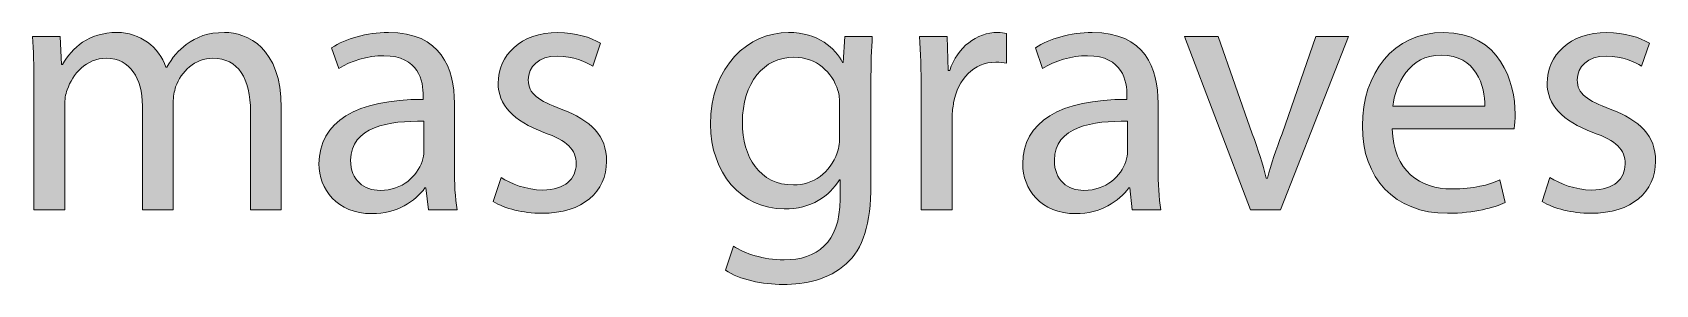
# Model space of a CAD drawing. Header units: inches. Extents: x -507 to 1392, y -754 to 68.
# Drawn here: x 962.63 to 980.76, y -245.34 to -242.52 of the extents above; entities that cross this region are included whole.
import ezdxf

# ---------------------------------------------------------------- set-up
doc = ezdxf.new("R2010")
doc.units = ezdxf.units.IN
doc.header["$MEASUREMENT"] = 0
doc.layers.add('back', color=7, linetype='Continuous')

# ---------------------------------------------------------------- blocks, each defined once
blk = doc.blocks.new('block 159')
at = {"layer": 'back', "true_color": 0x231f20}
h = blk.add_hatch(color=250, dxfattribs=at)
h.dxf.hatch_style = 2
edge = h.paths.add_edge_path()
edge.add_spline(control_points=[(962.648, -243.089), (962.648, -242.889), (962.645, -242.725), (962.632, -242.565), (962.632, -242.565), (962.94, -242.565), (962.94, -242.565), (962.94, -242.565), (962.956, -242.877), (962.956, -242.877), (962.956, -242.877), (962.968, -242.877), (962.968, -242.877), (963.076, -242.693), (963.256, -242.521), (963.576, -242.521), (963.84, -242.521), (964.039, -242.681), (964.123, -242.909), (964.123, -242.909), (964.132, -242.909), (964.132, -242.909), (964.191, -242.801), (964.268, -242.717), (964.348, -242.657), (964.463, -242.569), (964.591, -242.521), (964.775, -242.521), (965.031, -242.521), (965.411, -242.689), (965.411, -243.361), (965.411, -243.361), (965.411, -244.5), (965.411, -244.5), (965.411, -244.5), (965.067, -244.5), (965.067, -244.5), (965.067, -244.5), (965.067, -243.405), (965.067, -243.405), (965.067, -243.033), (964.931, -242.809), (964.647, -242.809), (964.447, -242.809), (964.291, -242.957), (964.231, -243.129), (964.216, -243.177), (964.203, -243.241), (964.203, -243.305), (964.203, -243.305), (964.203, -244.5), (964.203, -244.5), (964.203, -244.5), (963.859, -244.5), (963.859, -244.5), (963.859, -244.5), (963.859, -243.341), (963.859, -243.341), (963.859, -243.033), (963.724, -242.809), (963.456, -242.809), (963.236, -242.809), (963.076, -242.985), (963.021, -243.161), (963, -243.213), (962.992, -243.272), (962.992, -243.333), (962.992, -243.333), (962.992, -244.5), (962.992, -244.5), (962.992, -244.5), (962.648, -244.5), (962.648, -244.5), (962.648, -244.5), (962.648, -243.089), (962.648, -243.089)], knot_values=[0, 0, 0, 0, 1, 1, 1, 2, 2, 2, 3, 3, 3, 4, 4, 4, 5, 5, 5, 6, 6, 6, 7, 7, 7, 8, 8, 8, 9, 9, 9, 10, 10, 10, 11, 11, 11, 12, 12, 12, 13, 13, 13, 14, 14, 14, 15, 15, 15, 16, 16, 16, 17, 17, 17, 18, 18, 18, 19, 19, 19, 20, 20, 20, 21, 21, 21, 22, 22, 22, 23, 23, 23, 24, 24, 24, 25, 25, 25, 25], degree=3, periodic=1)
h = blk.add_hatch(color=250, dxfattribs=at)
h.dxf.hatch_style = 2
edge = h.paths.add_edge_path()
edge.add_spline(control_points=[(967.056, -244.5), (967.056, -244.5), (967.027, -244.256), (967.027, -244.256), (967.027, -244.256), (967.016, -244.256), (967.016, -244.256), (966.908, -244.408), (966.7, -244.544), (966.424, -244.544), (966.032, -244.544), (965.832, -244.268), (965.832, -243.988), (965.832, -243.521), (966.248, -243.265), (966.996, -243.269), (966.996, -243.269), (966.996, -243.229), (966.996, -243.229), (966.996, -243.069), (966.952, -242.781), (966.556, -242.781), (966.376, -242.781), (966.188, -242.837), (966.052, -242.925), (966.052, -242.925), (965.973, -242.693), (965.973, -242.693), (966.132, -242.589), (966.364, -242.521), (966.607, -242.521), (967.199, -242.521), (967.344, -242.925), (967.344, -243.312), (967.344, -243.312), (967.344, -244.036), (967.344, -244.036), (967.344, -244.204), (967.352, -244.368), (967.375, -244.5), (967.375, -244.5), (967.056, -244.5), (967.056, -244.5)], knot_values=[0, 0, 0, 0, 1, 1, 1, 2, 2, 2, 3, 3, 3, 4, 4, 4, 5, 5, 5, 6, 6, 6, 7, 7, 7, 8, 8, 8, 9, 9, 9, 10, 10, 10, 11, 11, 11, 12, 12, 12, 13, 13, 13, 14, 14, 14, 14], degree=3, periodic=1)
edge = h.paths.add_edge_path()
edge.add_spline(control_points=[(967.004, -243.513), (966.62, -243.504), (966.185, -243.572), (966.185, -243.948), (966.185, -244.176), (966.336, -244.284), (966.516, -244.284), (966.768, -244.284), (966.928, -244.124), (966.983, -243.96), (966.996, -243.924), (967.004, -243.884), (967.004, -243.848), (967.004, -243.848), (967.004, -243.513), (967.004, -243.513)], knot_values=[0, 0, 0, 0, 1, 1, 1, 2, 2, 2, 3, 3, 3, 4, 4, 4, 5, 5, 5, 5], degree=3, periodic=1)
h = blk.add_hatch(color=250, dxfattribs=at)
h.dxf.hatch_style = 2
edge = h.paths.add_edge_path()
edge.add_spline(control_points=[(967.865, -244.14), (967.969, -244.208), (968.152, -244.28), (968.329, -244.28), (968.585, -244.28), (968.704, -244.152), (968.704, -243.992), (968.704, -243.824), (968.604, -243.732), (968.345, -243.637), (967.997, -243.513), (967.833, -243.321), (967.833, -243.089), (967.833, -242.777), (968.085, -242.521), (968.501, -242.521), (968.696, -242.521), (968.868, -242.577), (968.977, -242.641), (968.977, -242.641), (968.889, -242.897), (968.889, -242.897), (968.812, -242.849), (968.673, -242.785), (968.492, -242.785), (968.285, -242.785), (968.169, -242.905), (968.169, -243.049), (968.169, -243.208), (968.285, -243.281), (968.536, -243.376), (968.872, -243.504), (969.044, -243.672), (969.044, -243.96), (969.044, -244.3), (968.78, -244.54), (968.32, -244.54), (968.108, -244.54), (967.913, -244.488), (967.777, -244.408), (967.777, -244.408), (967.865, -244.14), (967.865, -244.14)], knot_values=[0, 0, 0, 0, 1, 1, 1, 2, 2, 2, 3, 3, 3, 4, 4, 4, 5, 5, 5, 6, 6, 6, 7, 7, 7, 8, 8, 8, 9, 9, 9, 10, 10, 10, 11, 11, 11, 12, 12, 12, 13, 13, 13, 14, 14, 14, 14], degree=3, periodic=1)
h = blk.add_hatch(color=250, dxfattribs=at)
h.dxf.hatch_style = 2
edge = h.paths.add_edge_path()
edge.add_spline(control_points=[(972.012, -242.565), (972.004, -242.705), (971.996, -242.861), (971.996, -243.097), (971.996, -243.097), (971.996, -244.22), (971.996, -244.22), (971.996, -244.664), (971.908, -244.936), (971.72, -245.104), (971.532, -245.28), (971.26, -245.335), (971.017, -245.335), (970.784, -245.335), (970.528, -245.28), (970.373, -245.176), (970.373, -245.176), (970.461, -244.908), (970.461, -244.908), (970.589, -244.988), (970.788, -245.06), (971.028, -245.06), (971.388, -245.06), (971.652, -244.872), (971.652, -244.384), (971.652, -244.384), (971.652, -244.168), (971.652, -244.168), (971.652, -244.168), (971.644, -244.168), (971.644, -244.168), (971.536, -244.348), (971.328, -244.492), (971.028, -244.492), (970.549, -244.492), (970.205, -244.084), (970.205, -243.548), (970.205, -242.893), (970.633, -242.521), (971.076, -242.521), (971.412, -242.521), (971.596, -242.697), (971.68, -242.857), (971.68, -242.857), (971.688, -242.857), (971.688, -242.857), (971.688, -242.857), (971.704, -242.565), (971.704, -242.565), (971.704, -242.565), (972.012, -242.565), (972.012, -242.565)], knot_values=[0, 0, 0, 0, 1, 1, 1, 2, 2, 2, 3, 3, 3, 4, 4, 4, 5, 5, 5, 6, 6, 6, 7, 7, 7, 8, 8, 8, 9, 9, 9, 10, 10, 10, 11, 11, 11, 12, 12, 12, 13, 13, 13, 14, 14, 14, 15, 15, 15, 16, 16, 16, 17, 17, 17, 17], degree=3, periodic=1)
edge = h.paths.add_edge_path()
edge.add_spline(control_points=[(971.647, -243.329), (971.647, -243.269), (971.644, -243.217), (971.628, -243.169), (971.563, -242.965), (971.392, -242.797), (971.136, -242.797), (970.801, -242.797), (970.561, -243.081), (970.561, -243.528), (970.561, -243.908), (970.752, -244.224), (971.132, -244.224), (971.348, -244.224), (971.544, -244.088), (971.62, -243.864), (971.64, -243.804), (971.647, -243.736), (971.647, -243.676), (971.647, -243.676), (971.647, -243.329), (971.647, -243.329)], knot_values=[0, 0, 0, 0, 1, 1, 1, 2, 2, 2, 3, 3, 3, 4, 4, 4, 5, 5, 5, 6, 6, 6, 7, 7, 7, 7], degree=3, periodic=1)
h = blk.add_hatch(color=250, dxfattribs=at)
h.dxf.hatch_style = 2
edge = h.paths.add_edge_path()
edge.add_spline(control_points=[(972.557, -243.169), (972.557, -242.941), (972.553, -242.745), (972.54, -242.565), (972.54, -242.565), (972.849, -242.565), (972.849, -242.565), (972.849, -242.565), (972.86, -242.945), (972.86, -242.945), (972.86, -242.945), (972.876, -242.945), (972.876, -242.945), (972.964, -242.685), (973.176, -242.521), (973.412, -242.521), (973.452, -242.521), (973.48, -242.525), (973.512, -242.533), (973.512, -242.533), (973.512, -242.865), (973.512, -242.865), (973.476, -242.857), (973.44, -242.853), (973.392, -242.853), (973.145, -242.853), (972.969, -243.041), (972.92, -243.305), (972.912, -243.353), (972.904, -243.409), (972.904, -243.469), (972.904, -243.469), (972.904, -244.5), (972.904, -244.5), (972.904, -244.5), (972.557, -244.5), (972.557, -244.5), (972.557, -244.5), (972.557, -243.169), (972.557, -243.169)], knot_values=[0, 0, 0, 0, 1, 1, 1, 2, 2, 2, 3, 3, 3, 4, 4, 4, 5, 5, 5, 6, 6, 6, 7, 7, 7, 8, 8, 8, 9, 9, 9, 10, 10, 10, 11, 11, 11, 12, 12, 12, 13, 13, 13, 13], degree=3, periodic=1)
h = blk.add_hatch(color=250, dxfattribs=at)
h.dxf.hatch_style = 2
edge = h.paths.add_edge_path()
edge.add_spline(control_points=[(974.916, -244.5), (974.916, -244.5), (974.888, -244.256), (974.888, -244.256), (974.888, -244.256), (974.876, -244.256), (974.876, -244.256), (974.768, -244.408), (974.561, -244.544), (974.284, -244.544), (973.893, -244.544), (973.692, -244.268), (973.692, -243.988), (973.692, -243.521), (974.108, -243.265), (974.856, -243.269), (974.856, -243.269), (974.856, -243.229), (974.856, -243.229), (974.856, -243.069), (974.812, -242.781), (974.416, -242.781), (974.236, -242.781), (974.049, -242.837), (973.912, -242.925), (973.912, -242.925), (973.833, -242.693), (973.833, -242.693), (973.992, -242.589), (974.225, -242.521), (974.468, -242.521), (975.06, -242.521), (975.204, -242.925), (975.204, -243.312), (975.204, -243.312), (975.204, -244.036), (975.204, -244.036), (975.204, -244.204), (975.212, -244.368), (975.235, -244.5), (975.235, -244.5), (974.916, -244.5), (974.916, -244.5)], knot_values=[0, 0, 0, 0, 1, 1, 1, 2, 2, 2, 3, 3, 3, 4, 4, 4, 5, 5, 5, 6, 6, 6, 7, 7, 7, 8, 8, 8, 9, 9, 9, 10, 10, 10, 11, 11, 11, 12, 12, 12, 13, 13, 13, 14, 14, 14, 14], degree=3, periodic=1)
edge = h.paths.add_edge_path()
edge.add_spline(control_points=[(974.864, -243.513), (974.48, -243.504), (974.045, -243.572), (974.045, -243.948), (974.045, -244.176), (974.196, -244.284), (974.376, -244.284), (974.628, -244.284), (974.788, -244.124), (974.844, -243.96), (974.856, -243.924), (974.864, -243.884), (974.864, -243.848), (974.864, -243.848), (974.864, -243.513), (974.864, -243.513)], knot_values=[0, 0, 0, 0, 1, 1, 1, 2, 2, 2, 3, 3, 3, 4, 4, 4, 5, 5, 5, 5], degree=3, periodic=1)
h = blk.add_hatch(color=250, dxfattribs=at)
h.dxf.hatch_style = 2
edge = h.paths.add_edge_path()
edge.add_spline(control_points=[(977.82, -243.597), (977.829, -244.072), (978.133, -244.268), (978.484, -244.268), (978.736, -244.268), (978.888, -244.224), (979.021, -244.168), (979.021, -244.168), (979.08, -244.42), (979.08, -244.42), (978.956, -244.476), (978.744, -244.54), (978.437, -244.54), (977.841, -244.54), (977.485, -244.148), (977.485, -243.564), (977.485, -242.981), (977.829, -242.521), (978.393, -242.521), (979.024, -242.521), (979.192, -243.077), (979.192, -243.433), (979.192, -243.504), (979.184, -243.561), (979.18, -243.597), (979.18, -243.597), (977.82, -243.597), (977.82, -243.597)], knot_values=[0, 0, 0, 0, 1, 1, 1, 2, 2, 2, 3, 3, 3, 4, 4, 4, 5, 5, 5, 6, 6, 6, 7, 7, 7, 8, 8, 8, 9, 9, 9, 9], degree=3, periodic=1)
edge = h.paths.add_edge_path()
edge.add_spline(control_points=[(978.853, -243.345), (978.856, -243.121), (978.76, -242.773), (978.364, -242.773), (978.009, -242.773), (977.853, -243.101), (977.825, -243.345), (977.825, -243.345), (978.853, -243.345), (978.853, -243.345)], knot_values=[0, 0, 0, 0, 1, 1, 1, 2, 2, 2, 3, 3, 3, 3], degree=3, periodic=1)
h = blk.add_hatch(color=250, dxfattribs=at)
h.dxf.hatch_style = 2
edge = h.paths.add_edge_path()
edge.add_spline(control_points=[(979.581, -244.14), (979.685, -244.208), (979.868, -244.28), (980.045, -244.28), (980.301, -244.28), (980.42, -244.152), (980.42, -243.992), (980.42, -243.824), (980.32, -243.732), (980.061, -243.637), (979.713, -243.513), (979.549, -243.321), (979.549, -243.089), (979.549, -242.777), (979.801, -242.521), (980.217, -242.521), (980.412, -242.521), (980.584, -242.577), (980.692, -242.641), (980.692, -242.641), (980.604, -242.897), (980.604, -242.897), (980.528, -242.849), (980.389, -242.785), (980.208, -242.785), (980.001, -242.785), (979.885, -242.905), (979.885, -243.049), (979.885, -243.208), (980.001, -243.281), (980.252, -243.376), (980.588, -243.504), (980.76, -243.672), (980.76, -243.96), (980.76, -244.3), (980.496, -244.54), (980.036, -244.54), (979.824, -244.54), (979.629, -244.488), (979.493, -244.408), (979.493, -244.408), (979.581, -244.14), (979.581, -244.14)], knot_values=[0, 0, 0, 0, 1, 1, 1, 2, 2, 2, 3, 3, 3, 4, 4, 4, 5, 5, 5, 6, 6, 6, 7, 7, 7, 8, 8, 8, 9, 9, 9, 10, 10, 10, 11, 11, 11, 12, 12, 12, 13, 13, 13, 14, 14, 14, 14], degree=3, periodic=1)
h = blk.add_hatch(color=250, dxfattribs=at)
h.dxf.hatch_style = 2
edge = h.paths.add_edge_path()
edge.add_spline(control_points=[(975.876, -242.565), (975.876, -242.565), (976.256, -243.652), (976.256, -243.652), (976.319, -243.828), (976.372, -243.988), (976.412, -244.148), (976.412, -244.148), (976.424, -244.148), (976.424, -244.148), (976.468, -243.988), (976.523, -243.828), (976.588, -243.652), (976.588, -243.652), (976.964, -242.565), (976.964, -242.565), (976.964, -242.565), (977.331, -242.565), (977.331, -242.565), (977.331, -242.565), (976.571, -244.5), (976.571, -244.5), (976.571, -244.5), (976.235, -244.5), (976.235, -244.5), (976.235, -244.5), (975.5, -242.565), (975.5, -242.565), (975.5, -242.565), (975.876, -242.565), (975.876, -242.565)], knot_values=[0, 0, 0, 0, 1, 1, 1, 2, 2, 2, 3, 3, 3, 4, 4, 4, 5, 5, 5, 6, 6, 6, 7, 7, 7, 8, 8, 8, 9, 9, 9, 10, 10, 10, 10], degree=3, periodic=1)
at = {"layer": 'back', "lineweight": 0}
for points, knots in [([(962.648, -243.089), (962.648, -242.889), (962.645, -242.725), (962.632, -242.565), (962.632, -242.565), (962.94, -242.565), (962.94, -242.565), (962.94, -242.565), (962.956, -242.877), (962.956, -242.877), (962.956, -242.877), (962.968, -242.877), (962.968, -242.877), (963.076, -242.693), (963.256, -242.521), (963.576, -242.521), (963.84, -242.521), (964.039, -242.681), (964.123, -242.909), (964.123, -242.909), (964.132, -242.909), (964.132, -242.909), (964.191, -242.801), (964.268, -242.717), (964.348, -242.657), (964.463, -242.569), (964.591, -242.521), (964.775, -242.521), (965.031, -242.521), (965.411, -242.689), (965.411, -243.361), (965.411, -243.361), (965.411, -244.5), (965.411, -244.5), (965.411, -244.5), (965.067, -244.5), (965.067, -244.5), (965.067, -244.5), (965.067, -243.405), (965.067, -243.405), (965.067, -243.033), (964.931, -242.809), (964.647, -242.809), (964.447, -242.809), (964.291, -242.957), (964.231, -243.129), (964.216, -243.177), (964.203, -243.241), (964.203, -243.305), (964.203, -243.305), (964.203, -244.5), (964.203, -244.5), (964.203, -244.5), (963.859, -244.5), (963.859, -244.5), (963.859, -244.5), (963.859, -243.341), (963.859, -243.341), (963.859, -243.033), (963.724, -242.809), (963.456, -242.809), (963.236, -242.809), (963.076, -242.985), (963.021, -243.161), (963, -243.213), (962.992, -243.272), (962.992, -243.333), (962.992, -243.333), (962.992, -244.5), (962.992, -244.5), (962.992, -244.5), (962.648, -244.5), (962.648, -244.5), (962.648, -244.5), (962.648, -243.089), (962.648, -243.089)], [0, 0, 0, 0, 1, 1, 1, 2, 2, 2, 3, 3, 3, 4, 4, 4, 5, 5, 5, 6, 6, 6, 7, 7, 7, 8, 8, 8, 9, 9, 9, 10, 10, 10, 11, 11, 11, 12, 12, 12, 13, 13, 13, 14, 14, 14, 15, 15, 15, 16, 16, 16, 17, 17, 17, 18, 18, 18, 19, 19, 19, 20, 20, 20, 21, 21, 21, 22, 22, 22, 23, 23, 23, 24, 24, 24, 25, 25, 25, 25]), ([(967.056, -244.5), (967.056, -244.5), (967.027, -244.256), (967.027, -244.256), (967.027, -244.256), (967.016, -244.256), (967.016, -244.256), (966.908, -244.408), (966.7, -244.544), (966.424, -244.544), (966.032, -244.544), (965.832, -244.268), (965.832, -243.988), (965.832, -243.521), (966.248, -243.265), (966.996, -243.269), (966.996, -243.269), (966.996, -243.229), (966.996, -243.229), (966.996, -243.069), (966.952, -242.781), (966.556, -242.781), (966.376, -242.781), (966.188, -242.837), (966.052, -242.925), (966.052, -242.925), (965.973, -242.693), (965.973, -242.693), (966.132, -242.589), (966.364, -242.521), (966.607, -242.521), (967.199, -242.521), (967.344, -242.925), (967.344, -243.312), (967.344, -243.312), (967.344, -244.036), (967.344, -244.036), (967.344, -244.204), (967.352, -244.368), (967.375, -244.5), (967.375, -244.5), (967.056, -244.5), (967.056, -244.5)], [0, 0, 0, 0, 1, 1, 1, 2, 2, 2, 3, 3, 3, 4, 4, 4, 5, 5, 5, 6, 6, 6, 7, 7, 7, 8, 8, 8, 9, 9, 9, 10, 10, 10, 11, 11, 11, 12, 12, 12, 13, 13, 13, 14, 14, 14, 14]), ([(967.865, -244.14), (967.969, -244.208), (968.152, -244.28), (968.329, -244.28), (968.585, -244.28), (968.704, -244.152), (968.704, -243.992), (968.704, -243.824), (968.604, -243.732), (968.345, -243.637), (967.997, -243.513), (967.833, -243.321), (967.833, -243.089), (967.833, -242.777), (968.085, -242.521), (968.501, -242.521), (968.696, -242.521), (968.868, -242.577), (968.977, -242.641), (968.977, -242.641), (968.889, -242.897), (968.889, -242.897), (968.812, -242.849), (968.673, -242.785), (968.492, -242.785), (968.285, -242.785), (968.169, -242.905), (968.169, -243.049), (968.169, -243.208), (968.285, -243.281), (968.536, -243.376), (968.872, -243.504), (969.044, -243.672), (969.044, -243.96), (969.044, -244.3), (968.78, -244.54), (968.32, -244.54), (968.108, -244.54), (967.913, -244.488), (967.777, -244.408), (967.777, -244.408), (967.865, -244.14), (967.865, -244.14)], [0, 0, 0, 0, 1, 1, 1, 2, 2, 2, 3, 3, 3, 4, 4, 4, 5, 5, 5, 6, 6, 6, 7, 7, 7, 8, 8, 8, 9, 9, 9, 10, 10, 10, 11, 11, 11, 12, 12, 12, 13, 13, 13, 14, 14, 14, 14]), ([(972.012, -242.565), (972.004, -242.705), (971.996, -242.861), (971.996, -243.097), (971.996, -243.097), (971.996, -244.22), (971.996, -244.22), (971.996, -244.664), (971.908, -244.936), (971.72, -245.104), (971.532, -245.28), (971.26, -245.335), (971.017, -245.335), (970.784, -245.335), (970.528, -245.28), (970.373, -245.176), (970.373, -245.176), (970.461, -244.908), (970.461, -244.908), (970.589, -244.988), (970.788, -245.06), (971.028, -245.06), (971.388, -245.06), (971.652, -244.872), (971.652, -244.384), (971.652, -244.384), (971.652, -244.168), (971.652, -244.168), (971.652, -244.168), (971.644, -244.168), (971.644, -244.168), (971.536, -244.348), (971.328, -244.492), (971.028, -244.492), (970.549, -244.492), (970.205, -244.084), (970.205, -243.548), (970.205, -242.893), (970.633, -242.521), (971.076, -242.521), (971.412, -242.521), (971.596, -242.697), (971.68, -242.857), (971.68, -242.857), (971.688, -242.857), (971.688, -242.857), (971.688, -242.857), (971.704, -242.565), (971.704, -242.565), (971.704, -242.565), (972.012, -242.565), (972.012, -242.565)], [0, 0, 0, 0, 1, 1, 1, 2, 2, 2, 3, 3, 3, 4, 4, 4, 5, 5, 5, 6, 6, 6, 7, 7, 7, 8, 8, 8, 9, 9, 9, 10, 10, 10, 11, 11, 11, 12, 12, 12, 13, 13, 13, 14, 14, 14, 15, 15, 15, 16, 16, 16, 17, 17, 17, 17]), ([(972.557, -243.169), (972.557, -242.941), (972.553, -242.745), (972.54, -242.565), (972.54, -242.565), (972.849, -242.565), (972.849, -242.565), (972.849, -242.565), (972.86, -242.945), (972.86, -242.945), (972.86, -242.945), (972.876, -242.945), (972.876, -242.945), (972.964, -242.685), (973.176, -242.521), (973.412, -242.521), (973.452, -242.521), (973.48, -242.525), (973.512, -242.533), (973.512, -242.533), (973.512, -242.865), (973.512, -242.865), (973.476, -242.857), (973.44, -242.853), (973.392, -242.853), (973.145, -242.853), (972.969, -243.041), (972.92, -243.305), (972.912, -243.353), (972.904, -243.409), (972.904, -243.469), (972.904, -243.469), (972.904, -244.5), (972.904, -244.5), (972.904, -244.5), (972.557, -244.5), (972.557, -244.5), (972.557, -244.5), (972.557, -243.169), (972.557, -243.169)], [0, 0, 0, 0, 1, 1, 1, 2, 2, 2, 3, 3, 3, 4, 4, 4, 5, 5, 5, 6, 6, 6, 7, 7, 7, 8, 8, 8, 9, 9, 9, 10, 10, 10, 11, 11, 11, 12, 12, 12, 13, 13, 13, 13]), ([(974.916, -244.5), (974.916, -244.5), (974.888, -244.256), (974.888, -244.256), (974.888, -244.256), (974.876, -244.256), (974.876, -244.256), (974.768, -244.408), (974.561, -244.544), (974.284, -244.544), (973.893, -244.544), (973.692, -244.268), (973.692, -243.988), (973.692, -243.521), (974.108, -243.265), (974.856, -243.269), (974.856, -243.269), (974.856, -243.229), (974.856, -243.229), (974.856, -243.069), (974.812, -242.781), (974.416, -242.781), (974.236, -242.781), (974.049, -242.837), (973.912, -242.925), (973.912, -242.925), (973.833, -242.693), (973.833, -242.693), (973.992, -242.589), (974.225, -242.521), (974.468, -242.521), (975.06, -242.521), (975.204, -242.925), (975.204, -243.312), (975.204, -243.312), (975.204, -244.036), (975.204, -244.036), (975.204, -244.204), (975.212, -244.368), (975.235, -244.5), (975.235, -244.5), (974.916, -244.5), (974.916, -244.5)], [0, 0, 0, 0, 1, 1, 1, 2, 2, 2, 3, 3, 3, 4, 4, 4, 5, 5, 5, 6, 6, 6, 7, 7, 7, 8, 8, 8, 9, 9, 9, 10, 10, 10, 11, 11, 11, 12, 12, 12, 13, 13, 13, 14, 14, 14, 14]), ([(977.82, -243.597), (977.829, -244.072), (978.133, -244.268), (978.484, -244.268), (978.736, -244.268), (978.888, -244.224), (979.021, -244.168), (979.021, -244.168), (979.08, -244.42), (979.08, -244.42), (978.956, -244.476), (978.744, -244.54), (978.437, -244.54), (977.841, -244.54), (977.485, -244.148), (977.485, -243.564), (977.485, -242.981), (977.829, -242.521), (978.393, -242.521), (979.024, -242.521), (979.192, -243.077), (979.192, -243.433), (979.192, -243.504), (979.184, -243.561), (979.18, -243.597), (979.18, -243.597), (977.82, -243.597), (977.82, -243.597)], [0, 0, 0, 0, 1, 1, 1, 2, 2, 2, 3, 3, 3, 4, 4, 4, 5, 5, 5, 6, 6, 6, 7, 7, 7, 8, 8, 8, 9, 9, 9, 9]), ([(979.581, -244.14), (979.685, -244.208), (979.868, -244.28), (980.045, -244.28), (980.301, -244.28), (980.42, -244.152), (980.42, -243.992), (980.42, -243.824), (980.32, -243.732), (980.061, -243.637), (979.713, -243.513), (979.549, -243.321), (979.549, -243.089), (979.549, -242.777), (979.801, -242.521), (980.217, -242.521), (980.412, -242.521), (980.584, -242.577), (980.692, -242.641), (980.692, -242.641), (980.604, -242.897), (980.604, -242.897), (980.528, -242.849), (980.389, -242.785), (980.208, -242.785), (980.001, -242.785), (979.885, -242.905), (979.885, -243.049), (979.885, -243.208), (980.001, -243.281), (980.252, -243.376), (980.588, -243.504), (980.76, -243.672), (980.76, -243.96), (980.76, -244.3), (980.496, -244.54), (980.036, -244.54), (979.824, -244.54), (979.629, -244.488), (979.493, -244.408), (979.493, -244.408), (979.581, -244.14), (979.581, -244.14)], [0, 0, 0, 0, 1, 1, 1, 2, 2, 2, 3, 3, 3, 4, 4, 4, 5, 5, 5, 6, 6, 6, 7, 7, 7, 8, 8, 8, 9, 9, 9, 10, 10, 10, 11, 11, 11, 12, 12, 12, 13, 13, 13, 14, 14, 14, 14]), ([(975.876, -242.565), (975.876, -242.565), (976.256, -243.652), (976.256, -243.652), (976.319, -243.828), (976.372, -243.988), (976.412, -244.148), (976.412, -244.148), (976.424, -244.148), (976.424, -244.148), (976.468, -243.988), (976.523, -243.828), (976.588, -243.652), (976.588, -243.652), (976.964, -242.565), (976.964, -242.565), (976.964, -242.565), (977.331, -242.565), (977.331, -242.565), (977.331, -242.565), (976.571, -244.5), (976.571, -244.5), (976.571, -244.5), (976.235, -244.5), (976.235, -244.5), (976.235, -244.5), (975.5, -242.565), (975.5, -242.565), (975.5, -242.565), (975.876, -242.565), (975.876, -242.565)], [0, 0, 0, 0, 1, 1, 1, 2, 2, 2, 3, 3, 3, 4, 4, 4, 5, 5, 5, 6, 6, 6, 7, 7, 7, 8, 8, 8, 9, 9, 9, 10, 10, 10, 10]), ([(971.647, -243.329), (971.647, -243.269), (971.644, -243.217), (971.628, -243.169), (971.563, -242.965), (971.392, -242.797), (971.136, -242.797), (970.801, -242.797), (970.561, -243.081), (970.561, -243.528), (970.561, -243.908), (970.752, -244.224), (971.132, -244.224), (971.348, -244.224), (971.544, -244.088), (971.62, -243.864), (971.64, -243.804), (971.647, -243.736), (971.647, -243.676), (971.647, -243.676), (971.647, -243.329), (971.647, -243.329)], [0, 0, 0, 0, 1, 1, 1, 2, 2, 2, 3, 3, 3, 4, 4, 4, 5, 5, 5, 6, 6, 6, 7, 7, 7, 7]), ([(978.853, -243.345), (978.856, -243.121), (978.76, -242.773), (978.364, -242.773), (978.009, -242.773), (977.853, -243.101), (977.825, -243.345), (977.825, -243.345), (978.853, -243.345), (978.853, -243.345)], [0, 0, 0, 0, 1, 1, 1, 2, 2, 2, 3, 3, 3, 3]), ([(967.004, -243.513), (966.62, -243.504), (966.185, -243.572), (966.185, -243.948), (966.185, -244.176), (966.336, -244.284), (966.516, -244.284), (966.768, -244.284), (966.928, -244.124), (966.983, -243.96), (966.996, -243.924), (967.004, -243.884), (967.004, -243.848), (967.004, -243.848), (967.004, -243.513), (967.004, -243.513)], [0, 0, 0, 0, 1, 1, 1, 2, 2, 2, 3, 3, 3, 4, 4, 4, 5, 5, 5, 5]), ([(974.864, -243.513), (974.48, -243.504), (974.045, -243.572), (974.045, -243.948), (974.045, -244.176), (974.196, -244.284), (974.376, -244.284), (974.628, -244.284), (974.788, -244.124), (974.844, -243.96), (974.856, -243.924), (974.864, -243.884), (974.864, -243.848), (974.864, -243.848), (974.864, -243.513), (974.864, -243.513)], [0, 0, 0, 0, 1, 1, 1, 2, 2, 2, 3, 3, 3, 4, 4, 4, 5, 5, 5, 5])]:
    blk.add_open_spline(points, degree=3, knots=knots, dxfattribs=at)

msp = doc.modelspace()

# ---------------------------------------------------------------- block references
at = {"layer": 'back'}
msp.add_blockref('block 159', (0, 0), dxfattribs=at)

doc.saveas('drawing.dxf')
